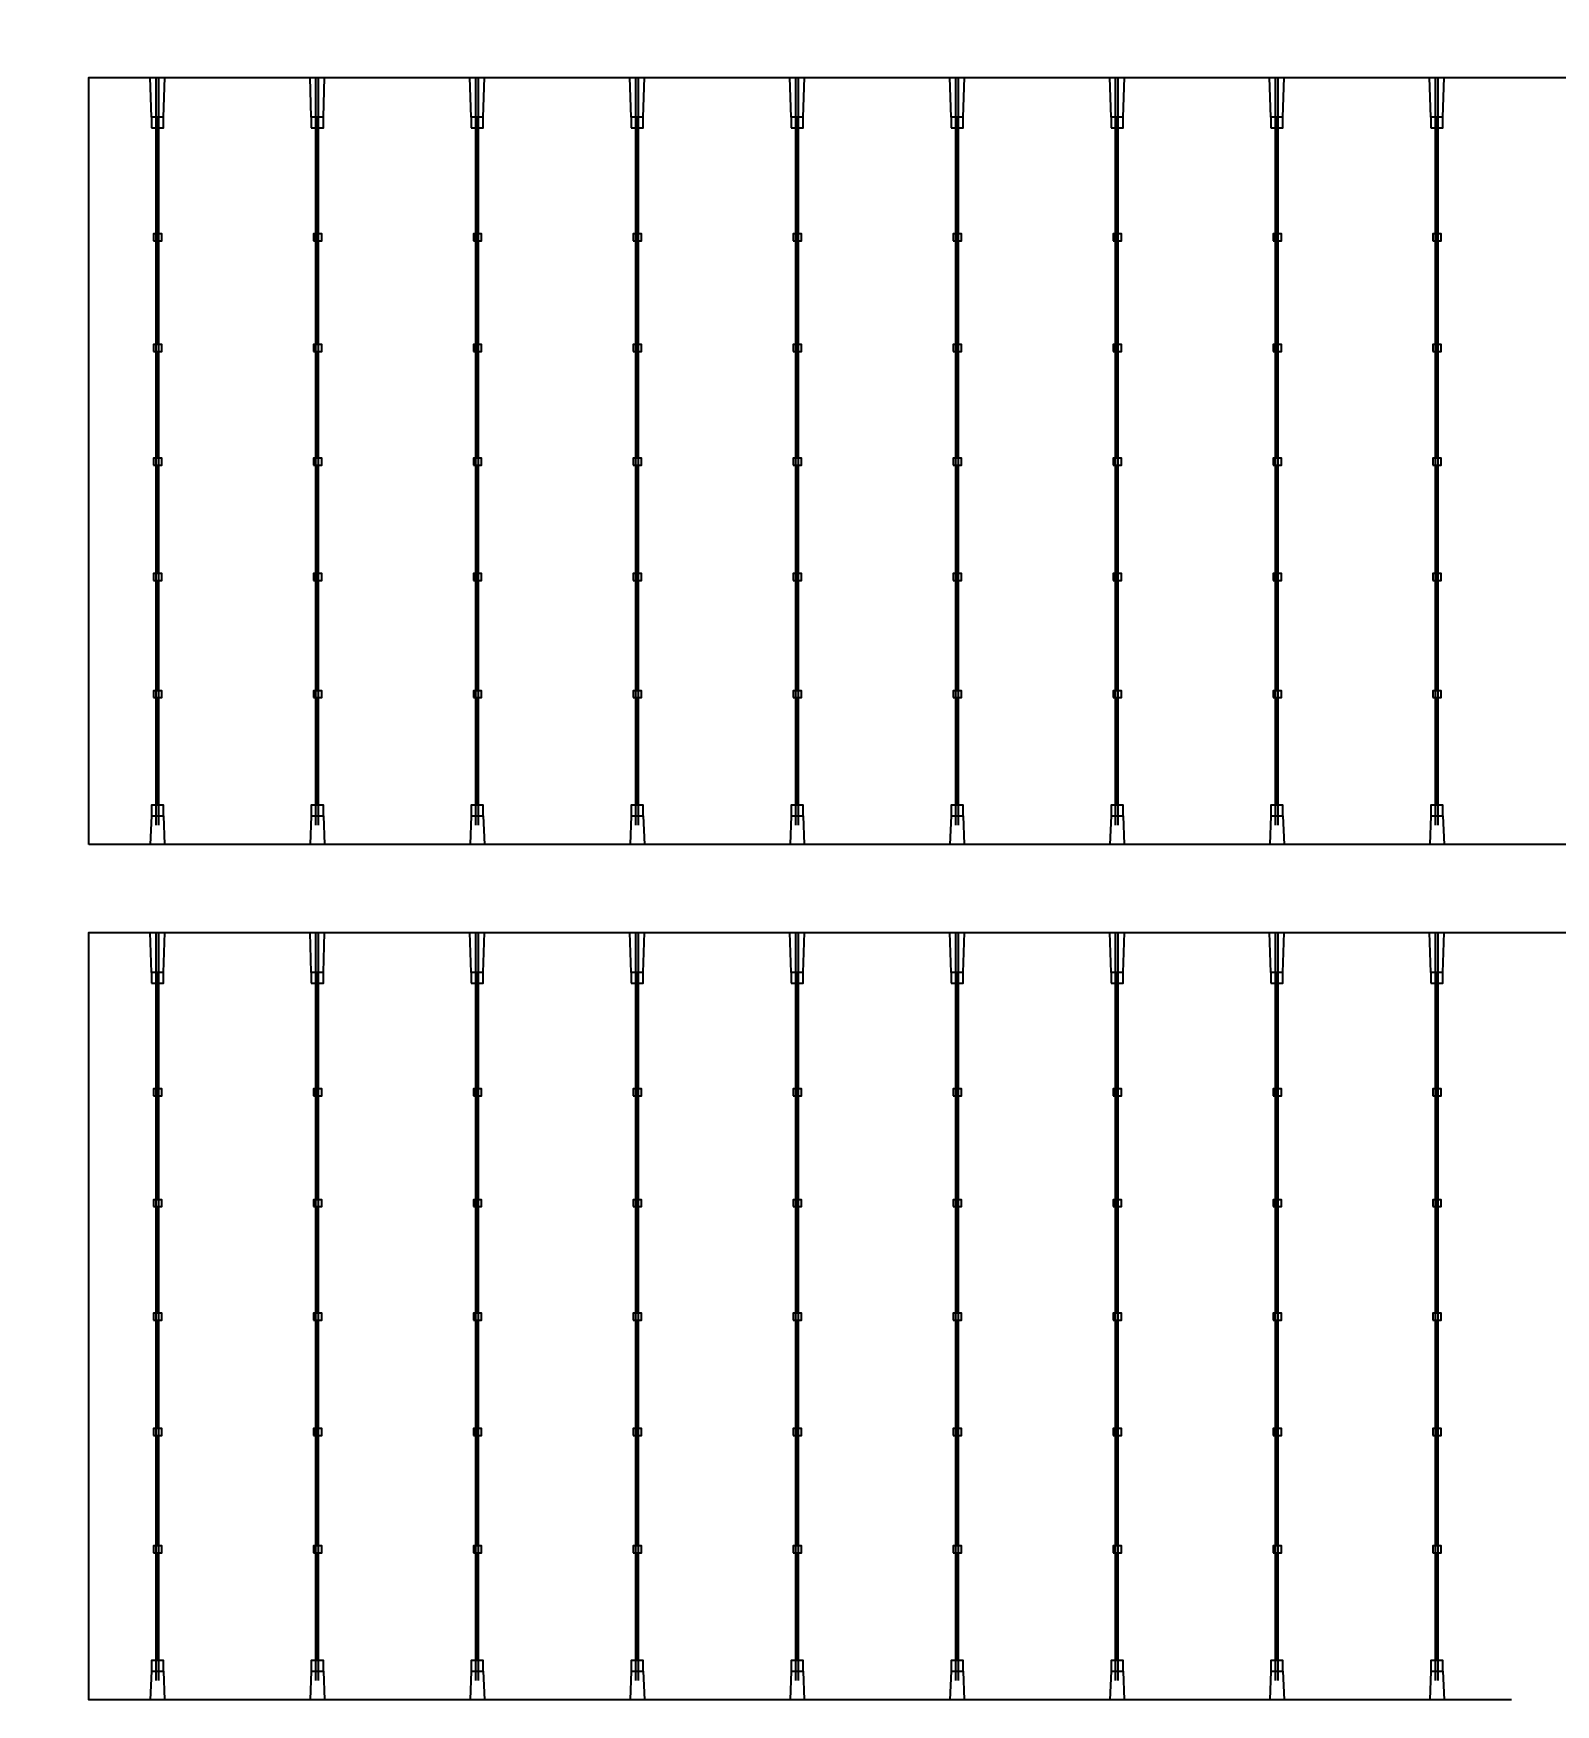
# Model space of a CAD drawing. Header units: millimetres. Extents: x 10297564 to 11610295, y -9287743 to -8409454.
# Drawn here: x 10433895 to 10436191, y -9090274 to -9087753 of the extents above; entities that cross this region are included whole.
import ezdxf

# ---------------------------------------------------------------- set-up
doc = ezdxf.new("R2010")
doc.units = ezdxf.units.MM
doc.header["$LTSCALE"] = 100
doc.layers.add('E1', color=1, linetype='Continuous')
doc.layers.add('Outline', color=5, linetype='Continuous', lineweight=25)
doc.styles.add('HL-S1', font='DotumChe.ttf')
doc.styles.add('MG', font='malgun.ttf')
doc.dimstyles.new('HL-100', dxfattribs={"dimscale": 100, "dimtxt": 3, "dimasz": 4, "dimexe": 2, "dimexo": 2, "dimgap": 1, "dimtad": 1, "dimdec": 0, "dimzin": 0, "dimlunit": 6, "dimtxsty": 'HL-S1', "dimblk": 'DOTSMALL', "dimcen": 4, "dimdle": 2, "dimclrd": 256, "dimclre": 256, "dimclrt": 4, "dimazin": 0, "dimtfac": 1, "dimtdec": 0, "dimtix": 1, "dimtmove": 2, "dimatfit": 3, "dimldrblk": 'DOTSMALL', "dimfxl": 1.5, "dimtolj": 1, "dimtzin": 0, "dimlwd": -1, "dimlwe": -1, "dimarcsym": 0})

# ---------------------------------------------------------------- blocks, each defined once
blk = doc.blocks.new('*D75')
at = {"layer": 'defpoints', "color": 0, "transparency": 16777216}
for p in [(10439230.2, -9073249.8), (10439230.2, -9073249.8), (10423426.7, -9107604.7)]:
    blk.add_point(p, dxfattribs=at)
at = {"layer": 'E1', "color": 1, "transparency": 16777216}
for p, q in [((10439593.6, -9073417), (10439593.6, -9073417)), ((10423593.8, -9107241.3), (10439063, -9073613.2)), ((10423790.1, -9107771.8), (10423790.1, -9107771.8))]:
    blk.add_line(p, q, dxfattribs=at)
for points in [[(10439002.4, -9073585.4), (10439123.6, -9073641.1), (10439230.2, -9073249.8)], [(10423533.3, -9107213.4), (10423654.4, -9107269.1), (10423426.7, -9107604.7)]]:
    blk.add_solid(points, dxfattribs=at)
at = {"layer": 'E1', "color": 7, "transparency": 16777216, "insert": (10430911.1, -9090235.3), "char_height": 500, "attachment_point": 5, "rotation": 65.2972, "style": 'MG'}
blk.add_mtext('\\A1;2711.1', dxfattribs=at)
blk = doc.blocks.new('_DotSmall')
at = {"color": 0, "linetype": 'ByBlock', "const_width": 0.5}
blk.add_lwpolyline([(-0.0625, 0, 1), (0.0625, 0, 1)], format="xyb", close=True, dxfattribs=at)

msp = doc.modelspace()

# ---------------------------------------------------------------- hatches: boundary and pattern name
at = {"true_color": 0x939598}
h = msp.add_hatch(color=252, dxfattribs=at)
h.dxf.hatch_style = 1
h.paths.add_polyline_path([(10434083.9, -9087818.9), (10434079.9, -9087818.9), (10434079.9, -9088947.3), (10434083.9, -9088947.3)])
h = msp.add_hatch(color=252, dxfattribs=at)
h.dxf.hatch_style = 1
h.paths.add_polyline_path([(10434325.2, -9087818.9), (10434321.2, -9087818.9), (10434321.2, -9088947.3), (10434325.2, -9088947.3)])
h = msp.add_hatch(color=252, dxfattribs=at)
h.dxf.hatch_style = 1
h.paths.add_polyline_path([(10434566.5, -9087818.9), (10434562.5, -9087818.9), (10434562.5, -9088947.3), (10434566.5, -9088947.3)])
h = msp.add_hatch(color=252, dxfattribs=at)
h.dxf.hatch_style = 1
h.paths.add_polyline_path([(10434807.8, -9087818.9), (10434803.8, -9087818.9), (10434803.8, -9088947.3), (10434807.8, -9088947.3)])
h = msp.add_hatch(color=252, dxfattribs=at)
h.dxf.hatch_style = 1
h.paths.add_polyline_path([(10435049.1, -9087818.9), (10435045.1, -9087818.9), (10435045.1, -9088947.3), (10435049.1, -9088947.3)])
h = msp.add_hatch(color=252, dxfattribs=at)
h.dxf.hatch_style = 1
h.paths.add_polyline_path([(10435290.4, -9087818.9), (10435286.4, -9087818.9), (10435286.4, -9088947.3), (10435290.4, -9088947.3)])
h = msp.add_hatch(color=252, dxfattribs=at)
h.dxf.hatch_style = 1
h.paths.add_polyline_path([(10435531.7, -9087818.9), (10435527.7, -9087818.9), (10435527.7, -9088947.3), (10435531.7, -9088947.3)])
h = msp.add_hatch(color=252, dxfattribs=at)
h.dxf.hatch_style = 1
h.paths.add_polyline_path([(10435773, -9087818.9), (10435769, -9087818.9), (10435769, -9088947.3), (10435773, -9088947.3)])
h = msp.add_hatch(color=252, dxfattribs=at)
h.dxf.hatch_style = 1
h.paths.add_polyline_path([(10436014.4, -9087818.9), (10436010.3, -9087818.9), (10436010.3, -9088947.3), (10436014.4, -9088947.3)])
h = msp.add_hatch(color=252, dxfattribs=at)
h.dxf.hatch_style = 1
h.paths.add_polyline_path([(10434083.9, -9089109.1), (10434079.9, -9089109.1), (10434079.9, -9090237.6), (10434083.9, -9090237.6)])
h = msp.add_hatch(color=252, dxfattribs=at)
h.dxf.hatch_style = 1
h.paths.add_polyline_path([(10434325.2, -9089109.1), (10434321.2, -9089109.1), (10434321.2, -9090237.6), (10434325.2, -9090237.6)])
h = msp.add_hatch(color=252, dxfattribs=at)
h.dxf.hatch_style = 1
h.paths.add_polyline_path([(10434566.5, -9089109.1), (10434562.5, -9089109.1), (10434562.5, -9090237.6), (10434566.5, -9090237.6)])
h = msp.add_hatch(color=252, dxfattribs=at)
h.dxf.hatch_style = 1
h.paths.add_polyline_path([(10434807.8, -9089109.1), (10434803.8, -9089109.1), (10434803.8, -9090237.6), (10434807.8, -9090237.6)])
h = msp.add_hatch(color=252, dxfattribs=at)
h.dxf.hatch_style = 1
h.paths.add_polyline_path([(10435049.1, -9089109.1), (10435045.1, -9089109.1), (10435045.1, -9090237.6), (10435049.1, -9090237.6)])
h = msp.add_hatch(color=252, dxfattribs=at)
h.dxf.hatch_style = 1
h.paths.add_polyline_path([(10435290.4, -9089109.1), (10435286.4, -9089109.1), (10435286.4, -9090237.6), (10435290.4, -9090237.6)])
h = msp.add_hatch(color=252, dxfattribs=at)
h.dxf.hatch_style = 1
h.paths.add_polyline_path([(10435531.7, -9089109.1), (10435527.7, -9089109.1), (10435527.7, -9090237.6), (10435531.7, -9090237.6)])
h = msp.add_hatch(color=252, dxfattribs=at)
h.dxf.hatch_style = 1
h.paths.add_polyline_path([(10435773, -9089109.1), (10435769, -9089109.1), (10435769, -9090237.6), (10435773, -9090237.6)])
h = msp.add_hatch(color=252, dxfattribs=at)
h.dxf.hatch_style = 1
h.paths.add_polyline_path([(10436014.4, -9089109.1), (10436010.3, -9089109.1), (10436010.3, -9090237.6), (10436014.4, -9090237.6)])

# ---------------------------------------------------------------- linework, layer by layer
for p, q in [((10434072.8, -9087879.2), (10434070.8, -9087818.9)), ((10434079.9, -9088947.3), (10434079.9, -9087818.9)), ((10434083.9, -9088947.3), (10434083.9, -9087818.9)), ((10434090.9, -9087879.2), (10434092.9, -9087818.9)), ((10434314.1, -9087879.2), (10434312.2, -9087818.9)), ((10434321.2, -9088947.3), (10434321.2, -9087818.9)), ((10434325.2, -9088947.3), (10434325.2, -9087818.9)), ((10434332.3, -9087879.2), (10434334.2, -9087818.9)), ((10434555.4, -9087879.2), (10434553.5, -9087818.9)), ((10434562.5, -9088947.3), (10434562.5, -9087818.9)), ((10434566.5, -9088947.3), (10434566.5, -9087818.9)), ((10434573.6, -9087879.2), (10434575.5, -9087818.9)), ((10434796.7, -9087879.2), (10434794.8, -9087818.9)), ((10434803.8, -9088947.3), (10434803.8, -9087818.9)), ((10434807.8, -9088947.3), (10434807.8, -9087818.9)), ((10434814.9, -9087879.2), (10434816.8, -9087818.9)), ((10435038, -9087879.2), (10435036.1, -9087818.9)), ((10435045.1, -9088947.3), (10435045.1, -9087818.9)), ((10435049.1, -9088947.3), (10435049.1, -9087818.9)), ((10435056.2, -9087879.2), (10435058.1, -9087818.9)), ((10435279.3, -9087879.2), (10435277.4, -9087818.9)), ((10435286.4, -9088947.3), (10435286.4, -9087818.9)), ((10435290.4, -9088947.3), (10435290.4, -9087818.9)), ((10435297.5, -9087879.2), (10435299.4, -9087818.9)), ((10435520.7, -9087879.2), (10435518.7, -9087818.9)), ((10435527.7, -9088947.3), (10435527.7, -9087818.9)), ((10435531.7, -9088947.3), (10435531.7, -9087818.9)), ((10435538.8, -9087879.2), (10435540.8, -9087818.9)), ((10435762, -9087879.2), (10435760, -9087818.9)), ((10435769, -9088947.3), (10435769, -9087818.9)), ((10435773, -9088947.3), (10435773, -9087818.9)), ((10435780.1, -9087879.2), (10435782.1, -9087818.9)), ((10436003.3, -9087879.2), (10436001.3, -9087818.9)), ((10436010.3, -9088947.3), (10436010.3, -9087818.9)), ((10436014.4, -9088947.3), (10436014.4, -9087818.9)), ((10436021.4, -9087879.2), (10436023.4, -9087818.9)), ((10434081.5, -9087879.9), (10434081.5, -9088222.2)), ((10434082.3, -9087879.9), (10434082.3, -9088222.2)), ((10434322.8, -9087879.9), (10434322.8, -9088222.2)), ((10434323.6, -9087879.9), (10434323.6, -9088222.2)), ((10434564.1, -9087879.9), (10434564.1, -9088393.4)), ((10434564.9, -9087879.9), (10434564.9, -9088393.4)), ((10434805.4, -9087879.9), (10434805.4, -9088393.4)), ((10434806.2, -9087879.9), (10434806.2, -9088393.4)), ((10435046.7, -9087879.9), (10435046.7, -9088393.4)), ((10435047.5, -9087879.9), (10435047.5, -9088393.4)), ((10435288, -9087879.9), (10435288, -9088393.4)), ((10435288.8, -9087879.9), (10435288.8, -9088393.4)), ((10435529.3, -9087879.9), (10435529.3, -9088393.4)), ((10435530.1, -9087879.9), (10435530.1, -9088393.4)), ((10435770.6, -9087879.9), (10435770.6, -9088393.4)), ((10435771.4, -9087879.9), (10435771.4, -9088393.4)), ((10436011.9, -9087879.9), (10436011.9, -9088393.4)), ((10436012.8, -9087879.9), (10436012.8, -9088393.4)), ((10434081.5, -9088232.6), (10434081.5, -9088393.4)), ((10434082.3, -9088232.6), (10434082.3, -9088393.4)), ((10434322.8, -9088232.6), (10434322.8, -9088393.4)), ((10434323.6, -9088232.6), (10434323.6, -9088393.4)), ((10434081.5, -9088403.9), (10434081.5, -9088567.5)), ((10434082.3, -9088403.9), (10434082.3, -9088567.5)), ((10434322.8, -9088403.9), (10434322.8, -9088744.4)), ((10434323.6, -9088403.9), (10434323.6, -9088744.4)), ((10434564.1, -9088403.9), (10434564.1, -9088744.4)), ((10434564.9, -9088403.9), (10434564.9, -9088744.4)), ((10434805.4, -9088403.9), (10434805.4, -9088744.4)), ((10434806.2, -9088403.9), (10434806.2, -9088744.4)), ((10435046.7, -9088403.9), (10435046.7, -9088744.4)), ((10435047.5, -9088403.9), (10435047.5, -9088744.4)), ((10435288, -9088403.9), (10435288, -9088744.4)), ((10435288.8, -9088403.9), (10435288.8, -9088744.4)), ((10435529.3, -9088403.9), (10435529.3, -9088744.4)), ((10435530.1, -9088403.9), (10435530.1, -9088744.4)), ((10435770.6, -9088403.9), (10435770.6, -9088744.4)), ((10435771.4, -9088403.9), (10435771.4, -9088744.4)), ((10436011.9, -9088403.9), (10436011.9, -9088744.4)), ((10436012.8, -9088403.9), (10436012.8, -9088744.4)), ((10434081.5, -9088578), (10434081.5, -9088744.4)), ((10434082.3, -9088578), (10434082.3, -9088744.4)), ((10434081.5, -9088754.8), (10434081.5, -9088917.3)), ((10434082.3, -9088754.8), (10434082.3, -9088917.3)), ((10434322.8, -9088754.8), (10434322.8, -9088917.3)), ((10434323.6, -9088754.8), (10434323.6, -9088917.3)), ((10434564.1, -9088754.8), (10434564.1, -9088917.3)), ((10434564.9, -9088754.8), (10434564.9, -9088917.3)), ((10434805.4, -9088754.8), (10434805.4, -9088917.3)), ((10434806.2, -9088754.8), (10434806.2, -9088917.3)), ((10435046.7, -9088754.8), (10435046.7, -9088917.3)), ((10435047.5, -9088754.8), (10435047.5, -9088917.3)), ((10435288, -9088754.8), (10435288, -9088917.3)), ((10435288.8, -9088754.8), (10435288.8, -9088917.3)), ((10435529.3, -9088754.8), (10435529.3, -9088917.3)), ((10435530.1, -9088754.8), (10435530.1, -9088917.3)), ((10435770.6, -9088754.8), (10435770.6, -9088917.3)), ((10435771.4, -9088754.8), (10435771.4, -9088917.3)), ((10436011.9, -9088754.8), (10436011.9, -9088917.3)), ((10436012.8, -9088754.8), (10436012.8, -9088917.3)), ((10434072.8, -9088933.4), (10434071.1, -9088976.6)), ((10434090.9, -9088933.4), (10434092.6, -9088976.6)), ((10434314.1, -9088933.4), (10434312.4, -9088976.6)), ((10434332.3, -9088933.4), (10434333.9, -9088976.6)), ((10434555.4, -9088933.4), (10434553.7, -9088976.6)), ((10434573.6, -9088933.4), (10434575.2, -9088976.6)), ((10434796.7, -9088933.4), (10434795, -9088976.6)), ((10434814.9, -9088933.4), (10434816.6, -9088976.6)), ((10435038, -9088933.4), (10435036.4, -9088976.6)), ((10435056.2, -9088933.4), (10435057.9, -9088976.6)), ((10435279.3, -9088933.4), (10435277.7, -9088976.6)), ((10435297.5, -9088933.4), (10435299.2, -9088976.6)), ((10435520.7, -9088933.4), (10435519, -9088976.6)), ((10435538.8, -9088933.4), (10435540.5, -9088976.6)), ((10435762, -9088933.4), (10435760.3, -9088976.6)), ((10435780.1, -9088933.4), (10435781.8, -9088976.6)), ((10436003.3, -9088933.4), (10436001.6, -9088976.6)), ((10436021.4, -9088933.4), (10436023.1, -9088976.6)), ((10434072.8, -9089169.4), (10434070.8, -9089109.1)), ((10434079.9, -9090237.6), (10434079.9, -9089109.1)), ((10434083.9, -9090237.6), (10434083.9, -9089109.1)), ((10434090.9, -9089169.4), (10434092.9, -9089109.1)), ((10434314.1, -9089169.4), (10434312.2, -9089109.1)), ((10434321.2, -9090237.6), (10434321.2, -9089109.1)), ((10434325.2, -9090237.6), (10434325.2, -9089109.1)), ((10434332.3, -9089169.4), (10434334.2, -9089109.1)), ((10434555.4, -9089169.4), (10434553.5, -9089109.1)), ((10434562.5, -9090237.6), (10434562.5, -9089109.1)), ((10434566.5, -9090237.6), (10434566.5, -9089109.1)), ((10434573.6, -9089169.4), (10434575.5, -9089109.1)), ((10434796.7, -9089169.4), (10434794.8, -9089109.1)), ((10434803.8, -9090237.6), (10434803.8, -9089109.1)), ((10434807.8, -9090237.6), (10434807.8, -9089109.1)), ((10434814.9, -9089169.4), (10434816.8, -9089109.1)), ((10435038, -9089169.4), (10435036.1, -9089109.1)), ((10435045.1, -9090237.6), (10435045.1, -9089109.1)), ((10435049.1, -9090237.6), (10435049.1, -9089109.1)), ((10435056.2, -9089169.4), (10435058.1, -9089109.1)), ((10435279.3, -9089169.4), (10435277.4, -9089109.1)), ((10435286.4, -9090237.6), (10435286.4, -9089109.1)), ((10435290.4, -9090237.6), (10435290.4, -9089109.1)), ((10435297.5, -9089169.4), (10435299.4, -9089109.1)), ((10435520.7, -9089169.4), (10435518.7, -9089109.1)), ((10435527.7, -9090237.6), (10435527.7, -9089109.1)), ((10435531.7, -9090237.6), (10435531.7, -9089109.1)), ((10435538.8, -9089169.4), (10435540.8, -9089109.1)), ((10435762, -9089169.4), (10435760, -9089109.1)), ((10435769, -9090237.6), (10435769, -9089109.1)), ((10435773, -9090237.6), (10435773, -9089109.1)), ((10435780.1, -9089169.4), (10435782.1, -9089109.1)), ((10436003.3, -9089169.4), (10436001.3, -9089109.1)), ((10436010.3, -9090237.6), (10436010.3, -9089109.1)), ((10436014.4, -9090237.6), (10436014.4, -9089109.1)), ((10436021.4, -9089169.4), (10436023.4, -9089109.1)), ((10434081.5, -9089170.1), (10434081.5, -9089512.4)), ((10434082.3, -9089170.1), (10434082.3, -9089512.4)), ((10434322.8, -9089170.1), (10434322.8, -9089512.4)), ((10434323.6, -9089170.1), (10434323.6, -9089512.4)), ((10434564.1, -9089170.1), (10434564.1, -9089683.7)), ((10434564.9, -9089170.1), (10434564.9, -9089683.7)), ((10434805.4, -9089170.1), (10434805.4, -9089683.7)), ((10434806.2, -9089170.1), (10434806.2, -9089683.7)), ((10435046.7, -9089170.1), (10435046.7, -9089683.7)), ((10435047.5, -9089170.1), (10435047.5, -9089683.7)), ((10435288, -9089170.1), (10435288, -9089683.7)), ((10435288.8, -9089170.1), (10435288.8, -9089683.7)), ((10435529.3, -9089170.1), (10435529.3, -9089683.7)), ((10435530.1, -9089170.1), (10435530.1, -9089683.7)), ((10435770.6, -9089170.1), (10435770.6, -9089683.7)), ((10435771.4, -9089170.1), (10435771.4, -9089683.7)), ((10436011.9, -9089170.1), (10436011.9, -9089683.7)), ((10436012.8, -9089170.1), (10436012.8, -9089683.7)), ((10434081.5, -9089522.8), (10434081.5, -9089683.7)), ((10434082.3, -9089522.8), (10434082.3, -9089683.7)), ((10434322.8, -9089522.8), (10434322.8, -9089683.7)), ((10434323.6, -9089522.8), (10434323.6, -9089683.7)), ((10434081.5, -9089694.1), (10434081.5, -9089857.7)), ((10434082.3, -9089694.1), (10434082.3, -9089857.7)), ((10434322.8, -9089694.1), (10434322.8, -9090034.6)), ((10434323.6, -9089694.1), (10434323.6, -9090034.6)), ((10434564.1, -9089694.1), (10434564.1, -9090034.6)), ((10434564.9, -9089694.1), (10434564.9, -9090034.6)), ((10434805.4, -9089694.1), (10434805.4, -9090034.6)), ((10434806.2, -9089694.1), (10434806.2, -9090034.6)), ((10435046.7, -9089694.1), (10435046.7, -9090034.6)), ((10435047.5, -9089694.1), (10435047.5, -9090034.6)), ((10435288, -9089694.1), (10435288, -9090034.6)), ((10435288.8, -9089694.1), (10435288.8, -9090034.6)), ((10435529.3, -9089694.1), (10435529.3, -9090034.6)), ((10435530.1, -9089694.1), (10435530.1, -9090034.6)), ((10435770.6, -9089694.1), (10435770.6, -9090034.6)), ((10435771.4, -9089694.1), (10435771.4, -9090034.6)), ((10436011.9, -9089694.1), (10436011.9, -9090034.6)), ((10436012.8, -9089694.1), (10436012.8, -9090034.6)), ((10434081.5, -9089868.2), (10434081.5, -9090034.6)), ((10434082.3, -9089868.2), (10434082.3, -9090034.6)), ((10434081.5, -9090045.1), (10434081.5, -9090207.6)), ((10434082.3, -9090045.1), (10434082.3, -9090207.6)), ((10434322.8, -9090045.1), (10434322.8, -9090207.6)), ((10434323.6, -9090045.1), (10434323.6, -9090207.6)), ((10434564.1, -9090045.1), (10434564.1, -9090207.6)), ((10434564.9, -9090045.1), (10434564.9, -9090207.6)), ((10434805.4, -9090045.1), (10434805.4, -9090207.6)), ((10434806.2, -9090045.1), (10434806.2, -9090207.6)), ((10435046.7, -9090045.1), (10435046.7, -9090207.6)), ((10435047.5, -9090045.1), (10435047.5, -9090207.6)), ((10435288, -9090045.1), (10435288, -9090207.6)), ((10435288.8, -9090045.1), (10435288.8, -9090207.6)), ((10435529.3, -9090045.1), (10435529.3, -9090207.6)), ((10435530.1, -9090045.1), (10435530.1, -9090207.6)), ((10435770.6, -9090045.1), (10435770.6, -9090207.6)), ((10435771.4, -9090045.1), (10435771.4, -9090207.6)), ((10436011.9, -9090045.1), (10436011.9, -9090207.6)), ((10436012.8, -9090045.1), (10436012.8, -9090207.6)), ((10434072.8, -9090223.6), (10434071.1, -9090266.8)), ((10434090.9, -9090223.6), (10434092.6, -9090266.8)), ((10434314.1, -9090223.6), (10434312.4, -9090266.8)), ((10434332.3, -9090223.6), (10434333.9, -9090266.8)), ((10434555.4, -9090223.6), (10434553.7, -9090266.8)), ((10434573.6, -9090223.6), (10434575.2, -9090266.8)), ((10434796.7, -9090223.6), (10434795, -9090266.8)), ((10434814.9, -9090223.6), (10434816.6, -9090266.8)), ((10435038, -9090223.6), (10435036.4, -9090266.8)), ((10435056.2, -9090223.6), (10435057.9, -9090266.8)), ((10435279.3, -9090223.6), (10435277.7, -9090266.8)), ((10435297.5, -9090223.6), (10435299.2, -9090266.8)), ((10435520.7, -9090223.6), (10435519, -9090266.8)), ((10435538.8, -9090223.6), (10435540.5, -9090266.8)), ((10435762, -9090223.6), (10435760.3, -9090266.8)), ((10435780.1, -9090223.6), (10435781.8, -9090266.8)), ((10436003.3, -9090223.6), (10436001.6, -9090266.8)), ((10436021.4, -9090223.6), (10436023.1, -9090266.8))]:
    msp.add_line(p, q)
at = {"color": 4}
for points in [[(10434072.8, -9087895.2), (10434090.9, -9087895.2), (10434090.9, -9087879.2), (10434072.8, -9087879.2)], [(10434314.1, -9087895.2), (10434332.3, -9087895.2), (10434332.3, -9087879.2), (10434314.1, -9087879.2)], [(10434555.4, -9087895.2), (10434573.6, -9087895.2), (10434573.6, -9087879.2), (10434555.4, -9087879.2)], [(10434796.7, -9087895.2), (10434814.9, -9087895.2), (10434814.9, -9087879.2), (10434796.7, -9087879.2)], [(10435038, -9087895.2), (10435056.2, -9087895.2), (10435056.2, -9087879.2), (10435038, -9087879.2)], [(10435279.3, -9087895.2), (10435297.5, -9087895.2), (10435297.5, -9087879.2), (10435279.3, -9087879.2)], [(10435520.7, -9087895.2), (10435538.8, -9087895.2), (10435538.8, -9087879.2), (10435520.7, -9087879.2)], [(10435762, -9087895.2), (10435780.1, -9087895.2), (10435780.1, -9087879.2), (10435762, -9087879.2)], [(10436003.3, -9087895.2), (10436021.4, -9087895.2), (10436021.4, -9087879.2), (10436003.3, -9087879.2)], [(10434076, -9088065.5), (10434088.5, -9088065.5), (10434088.5, -9088055.1), (10434076, -9088055.1)], [(10434317.3, -9088065.5), (10434329.8, -9088065.5), (10434329.8, -9088055.1), (10434317.3, -9088055.1)], [(10434558.6, -9088065.5), (10434571.1, -9088065.5), (10434571.1, -9088055.1), (10434558.6, -9088055.1)], [(10434799.9, -9088065.5), (10434812.4, -9088065.5), (10434812.4, -9088055.1), (10434799.9, -9088055.1)], [(10435041.2, -9088065.5), (10435053.7, -9088065.5), (10435053.7, -9088055.1), (10435041.2, -9088055.1)], [(10435282.5, -9088065.5), (10435295, -9088065.5), (10435295, -9088055.1), (10435282.5, -9088055.1)], [(10435523.8, -9088065.5), (10435536.3, -9088065.5), (10435536.3, -9088055.1), (10435523.8, -9088055.1)], [(10435765.1, -9088065.5), (10435777.7, -9088065.5), (10435777.7, -9088055.1), (10435765.1, -9088055.1)], [(10436006.4, -9088065.5), (10436019, -9088065.5), (10436019, -9088055.1), (10436006.4, -9088055.1)], [(10434076, -9088232.6), (10434088.5, -9088232.6), (10434088.5, -9088222.2), (10434076, -9088222.2)], [(10434317.3, -9088232.6), (10434329.8, -9088232.6), (10434329.8, -9088222.2), (10434317.3, -9088222.2)], [(10434558.6, -9088232.6), (10434571.1, -9088232.6), (10434571.1, -9088222.2), (10434558.6, -9088222.2)], [(10434799.9, -9088232.6), (10434812.4, -9088232.6), (10434812.4, -9088222.2), (10434799.9, -9088222.2)], [(10435041.2, -9088232.6), (10435053.7, -9088232.6), (10435053.7, -9088222.2), (10435041.2, -9088222.2)], [(10435282.5, -9088232.6), (10435295, -9088232.6), (10435295, -9088222.2), (10435282.5, -9088222.2)], [(10435523.8, -9088232.6), (10435536.3, -9088232.6), (10435536.3, -9088222.2), (10435523.8, -9088222.2)], [(10435765.1, -9088232.6), (10435777.7, -9088232.6), (10435777.7, -9088222.2), (10435765.1, -9088222.2)], [(10436006.4, -9088232.6), (10436019, -9088232.6), (10436019, -9088222.2), (10436006.4, -9088222.2)], [(10434076, -9088403.9), (10434088.5, -9088403.9), (10434088.5, -9088393.4), (10434076, -9088393.4)], [(10434317.3, -9088403.9), (10434329.8, -9088403.9), (10434329.8, -9088393.4), (10434317.3, -9088393.4)], [(10434558.6, -9088403.9), (10434571.1, -9088403.9), (10434571.1, -9088393.4), (10434558.6, -9088393.4)], [(10434799.9, -9088403.9), (10434812.4, -9088403.9), (10434812.4, -9088393.4), (10434799.9, -9088393.4)], [(10435041.2, -9088403.9), (10435053.7, -9088403.9), (10435053.7, -9088393.4), (10435041.2, -9088393.4)], [(10435282.5, -9088403.9), (10435295, -9088403.9), (10435295, -9088393.4), (10435282.5, -9088393.4)], [(10435523.8, -9088403.9), (10435536.3, -9088403.9), (10435536.3, -9088393.4), (10435523.8, -9088393.4)], [(10435765.1, -9088403.9), (10435777.7, -9088403.9), (10435777.7, -9088393.4), (10435765.1, -9088393.4)], [(10436006.4, -9088403.9), (10436019, -9088403.9), (10436019, -9088393.4), (10436006.4, -9088393.4)], [(10434076, -9088578), (10434088.5, -9088578), (10434088.5, -9088567.5), (10434076, -9088567.5)], [(10434317.3, -9088578), (10434329.8, -9088578), (10434329.8, -9088567.5), (10434317.3, -9088567.5)], [(10434558.6, -9088578), (10434571.1, -9088578), (10434571.1, -9088567.5), (10434558.6, -9088567.5)], [(10434799.9, -9088578), (10434812.4, -9088578), (10434812.4, -9088567.5), (10434799.9, -9088567.5)], [(10435041.2, -9088578), (10435053.7, -9088578), (10435053.7, -9088567.5), (10435041.2, -9088567.5)], [(10435282.5, -9088578), (10435295, -9088578), (10435295, -9088567.5), (10435282.5, -9088567.5)], [(10435523.8, -9088578), (10435536.3, -9088578), (10435536.3, -9088567.5), (10435523.8, -9088567.5)], [(10435765.1, -9088578), (10435777.7, -9088578), (10435777.7, -9088567.5), (10435765.1, -9088567.5)], [(10436006.4, -9088578), (10436019, -9088578), (10436019, -9088567.5), (10436006.4, -9088567.5)], [(10434076, -9088754.8), (10434088.5, -9088754.8), (10434088.5, -9088744.4), (10434076, -9088744.4)], [(10434317.3, -9088754.8), (10434329.8, -9088754.8), (10434329.8, -9088744.4), (10434317.3, -9088744.4)], [(10434558.6, -9088754.8), (10434571.1, -9088754.8), (10434571.1, -9088744.4), (10434558.6, -9088744.4)], [(10434799.9, -9088754.8), (10434812.4, -9088754.8), (10434812.4, -9088744.4), (10434799.9, -9088744.4)], [(10435041.2, -9088754.8), (10435053.7, -9088754.8), (10435053.7, -9088744.4), (10435041.2, -9088744.4)], [(10435282.5, -9088754.8), (10435295, -9088754.8), (10435295, -9088744.4), (10435282.5, -9088744.4)], [(10435523.8, -9088754.8), (10435536.3, -9088754.8), (10435536.3, -9088744.4), (10435523.8, -9088744.4)], [(10435765.1, -9088754.8), (10435777.7, -9088754.8), (10435777.7, -9088744.4), (10435765.1, -9088744.4)], [(10436006.4, -9088754.8), (10436019, -9088754.8), (10436019, -9088744.4), (10436006.4, -9088744.4)], [(10434072.8, -9088933.4), (10434090.9, -9088933.4), (10434090.9, -9088917.3), (10434072.8, -9088917.3)], [(10434314.1, -9088933.4), (10434332.3, -9088933.4), (10434332.3, -9088917.3), (10434314.1, -9088917.3)], [(10434555.4, -9088933.4), (10434573.6, -9088933.4), (10434573.6, -9088917.3), (10434555.4, -9088917.3)], [(10434796.7, -9088933.4), (10434814.9, -9088933.4), (10434814.9, -9088917.3), (10434796.7, -9088917.3)], [(10435038, -9088933.4), (10435056.2, -9088933.4), (10435056.2, -9088917.3), (10435038, -9088917.3)], [(10435279.3, -9088933.4), (10435297.5, -9088933.4), (10435297.5, -9088917.3), (10435279.3, -9088917.3)], [(10435520.7, -9088933.4), (10435538.8, -9088933.4), (10435538.8, -9088917.3), (10435520.7, -9088917.3)], [(10435762, -9088933.4), (10435780.1, -9088933.4), (10435780.1, -9088917.3), (10435762, -9088917.3)], [(10436003.3, -9088933.4), (10436021.4, -9088933.4), (10436021.4, -9088917.3), (10436003.3, -9088917.3)], [(10434072.8, -9089185.4), (10434090.9, -9089185.4), (10434090.9, -9089169.4), (10434072.8, -9089169.4)], [(10434314.1, -9089185.4), (10434332.3, -9089185.4), (10434332.3, -9089169.4), (10434314.1, -9089169.4)], [(10434555.4, -9089185.4), (10434573.6, -9089185.4), (10434573.6, -9089169.4), (10434555.4, -9089169.4)], [(10434796.7, -9089185.4), (10434814.9, -9089185.4), (10434814.9, -9089169.4), (10434796.7, -9089169.4)], [(10435038, -9089185.4), (10435056.2, -9089185.4), (10435056.2, -9089169.4), (10435038, -9089169.4)], [(10435279.3, -9089185.4), (10435297.5, -9089185.4), (10435297.5, -9089169.4), (10435279.3, -9089169.4)], [(10435520.7, -9089185.4), (10435538.8, -9089185.4), (10435538.8, -9089169.4), (10435520.7, -9089169.4)], [(10435762, -9089185.4), (10435780.1, -9089185.4), (10435780.1, -9089169.4), (10435762, -9089169.4)], [(10436003.3, -9089185.4), (10436021.4, -9089185.4), (10436021.4, -9089169.4), (10436003.3, -9089169.4)], [(10434076, -9089355.7), (10434088.5, -9089355.7), (10434088.5, -9089345.3), (10434076, -9089345.3)], [(10434317.3, -9089355.7), (10434329.8, -9089355.7), (10434329.8, -9089345.3), (10434317.3, -9089345.3)], [(10434558.6, -9089355.7), (10434571.1, -9089355.7), (10434571.1, -9089345.3), (10434558.6, -9089345.3)], [(10434799.9, -9089355.7), (10434812.4, -9089355.7), (10434812.4, -9089345.3), (10434799.9, -9089345.3)], [(10435041.2, -9089355.7), (10435053.7, -9089355.7), (10435053.7, -9089345.3), (10435041.2, -9089345.3)], [(10435282.5, -9089355.7), (10435295, -9089355.7), (10435295, -9089345.3), (10435282.5, -9089345.3)], [(10435523.8, -9089355.7), (10435536.3, -9089355.7), (10435536.3, -9089345.3), (10435523.8, -9089345.3)], [(10435765.1, -9089355.7), (10435777.7, -9089355.7), (10435777.7, -9089345.3), (10435765.1, -9089345.3)], [(10436006.4, -9089355.7), (10436019, -9089355.7), (10436019, -9089345.3), (10436006.4, -9089345.3)], [(10434076, -9089522.8), (10434088.5, -9089522.8), (10434088.5, -9089512.4), (10434076, -9089512.4)], [(10434317.3, -9089522.8), (10434329.8, -9089522.8), (10434329.8, -9089512.4), (10434317.3, -9089512.4)], [(10434558.6, -9089522.8), (10434571.1, -9089522.8), (10434571.1, -9089512.4), (10434558.6, -9089512.4)], [(10434799.9, -9089522.8), (10434812.4, -9089522.8), (10434812.4, -9089512.4), (10434799.9, -9089512.4)], [(10435041.2, -9089522.8), (10435053.7, -9089522.8), (10435053.7, -9089512.4), (10435041.2, -9089512.4)], [(10435282.5, -9089522.8), (10435295, -9089522.8), (10435295, -9089512.4), (10435282.5, -9089512.4)], [(10435523.8, -9089522.8), (10435536.3, -9089522.8), (10435536.3, -9089512.4), (10435523.8, -9089512.4)], [(10435765.1, -9089522.8), (10435777.7, -9089522.8), (10435777.7, -9089512.4), (10435765.1, -9089512.4)], [(10436006.4, -9089522.8), (10436019, -9089522.8), (10436019, -9089512.4), (10436006.4, -9089512.4)], [(10434076, -9089694.1), (10434088.5, -9089694.1), (10434088.5, -9089683.7), (10434076, -9089683.7)], [(10434317.3, -9089694.1), (10434329.8, -9089694.1), (10434329.8, -9089683.7), (10434317.3, -9089683.7)], [(10434558.6, -9089694.1), (10434571.1, -9089694.1), (10434571.1, -9089683.7), (10434558.6, -9089683.7)], [(10434799.9, -9089694.1), (10434812.4, -9089694.1), (10434812.4, -9089683.7), (10434799.9, -9089683.7)], [(10435041.2, -9089694.1), (10435053.7, -9089694.1), (10435053.7, -9089683.7), (10435041.2, -9089683.7)], [(10435282.5, -9089694.1), (10435295, -9089694.1), (10435295, -9089683.7), (10435282.5, -9089683.7)], [(10435523.8, -9089694.1), (10435536.3, -9089694.1), (10435536.3, -9089683.7), (10435523.8, -9089683.7)], [(10435765.1, -9089694.1), (10435777.7, -9089694.1), (10435777.7, -9089683.7), (10435765.1, -9089683.7)], [(10436006.4, -9089694.1), (10436019, -9089694.1), (10436019, -9089683.7), (10436006.4, -9089683.7)], [(10434076, -9089868.2), (10434088.5, -9089868.2), (10434088.5, -9089857.7), (10434076, -9089857.7)], [(10434317.3, -9089868.2), (10434329.8, -9089868.2), (10434329.8, -9089857.7), (10434317.3, -9089857.7)], [(10434558.6, -9089868.2), (10434571.1, -9089868.2), (10434571.1, -9089857.7), (10434558.6, -9089857.7)], [(10434799.9, -9089868.2), (10434812.4, -9089868.2), (10434812.4, -9089857.7), (10434799.9, -9089857.7)], [(10435041.2, -9089868.2), (10435053.7, -9089868.2), (10435053.7, -9089857.7), (10435041.2, -9089857.7)], [(10435282.5, -9089868.2), (10435295, -9089868.2), (10435295, -9089857.7), (10435282.5, -9089857.7)], [(10435523.8, -9089868.2), (10435536.3, -9089868.2), (10435536.3, -9089857.7), (10435523.8, -9089857.7)], [(10435765.1, -9089868.2), (10435777.7, -9089868.2), (10435777.7, -9089857.7), (10435765.1, -9089857.7)], [(10436006.4, -9089868.2), (10436019, -9089868.2), (10436019, -9089857.7), (10436006.4, -9089857.7)], [(10434076, -9090045.1), (10434088.5, -9090045.1), (10434088.5, -9090034.6), (10434076, -9090034.6)], [(10434317.3, -9090045.1), (10434329.8, -9090045.1), (10434329.8, -9090034.6), (10434317.3, -9090034.6)], [(10434558.6, -9090045.1), (10434571.1, -9090045.1), (10434571.1, -9090034.6), (10434558.6, -9090034.6)], [(10434799.9, -9090045.1), (10434812.4, -9090045.1), (10434812.4, -9090034.6), (10434799.9, -9090034.6)], [(10435041.2, -9090045.1), (10435053.7, -9090045.1), (10435053.7, -9090034.6), (10435041.2, -9090034.6)], [(10435282.5, -9090045.1), (10435295, -9090045.1), (10435295, -9090034.6), (10435282.5, -9090034.6)], [(10435523.8, -9090045.1), (10435536.3, -9090045.1), (10435536.3, -9090034.6), (10435523.8, -9090034.6)], [(10435765.1, -9090045.1), (10435777.7, -9090045.1), (10435777.7, -9090034.6), (10435765.1, -9090034.6)], [(10436006.4, -9090045.1), (10436019, -9090045.1), (10436019, -9090034.6), (10436006.4, -9090034.6)], [(10434072.8, -9090223.6), (10434090.9, -9090223.6), (10434090.9, -9090207.6), (10434072.8, -9090207.6)], [(10434314.1, -9090223.6), (10434332.3, -9090223.6), (10434332.3, -9090207.6), (10434314.1, -9090207.6)], [(10434555.4, -9090223.6), (10434573.6, -9090223.6), (10434573.6, -9090207.6), (10434555.4, -9090207.6)], [(10434796.7, -9090223.6), (10434814.9, -9090223.6), (10434814.9, -9090207.6), (10434796.7, -9090207.6)], [(10435038, -9090223.6), (10435056.2, -9090223.6), (10435056.2, -9090207.6), (10435038, -9090207.6)], [(10435279.3, -9090223.6), (10435297.5, -9090223.6), (10435297.5, -9090207.6), (10435279.3, -9090207.6)], [(10435520.7, -9090223.6), (10435538.8, -9090223.6), (10435538.8, -9090207.6), (10435520.7, -9090207.6)], [(10435762, -9090223.6), (10435780.1, -9090223.6), (10435780.1, -9090207.6), (10435762, -9090207.6)], [(10436003.3, -9090223.6), (10436021.4, -9090223.6), (10436021.4, -9090207.6), (10436003.3, -9090207.6)]]:
    msp.add_lwpolyline(points, close=True, dxfattribs=at)
at = {"layer": 'Outline'}
msp.add_lwpolyline([(10433978.6, -9088976.6), (10433978.6, -9087818.9), (10436377.7, -9087818.9), (10436377.7, -9088976.6)], close=True, dxfattribs=at)
msp.add_lwpolyline([(10436124.8, -9090266.8), (10433978.6, -9090266.8), (10433978.6, -9089109.1), (10436377.7, -9089109.1), (10436377.7, -9090249.4)], dxfattribs=at)

# ---------------------------------------------------------------- dimensions: what is measured, and where the dimension line sits
at = {"layer": 'E1'}
dim = msp.add_aligned_dim(p1=(10423426.7, -9107604.7), p2=(10439230.2, -9073249.8), distance=0, text='2711.1', dimstyle='HL-100', override={"dimscale": 200, "dimtxt": 2.5, "dimasz": 2, "dimtxsty": 'MG', "dimsah": 1, "dimclrd": 1, "dimclre": 1, "dimclrt": 7}, dxfattribs=at)
dim.commit()
dim.dimension.update_dxf_attribs({"geometry": '*D75', "text_midpoint": (10430911.1, -9090235.3)})

doc.saveas('drawing.dxf')
